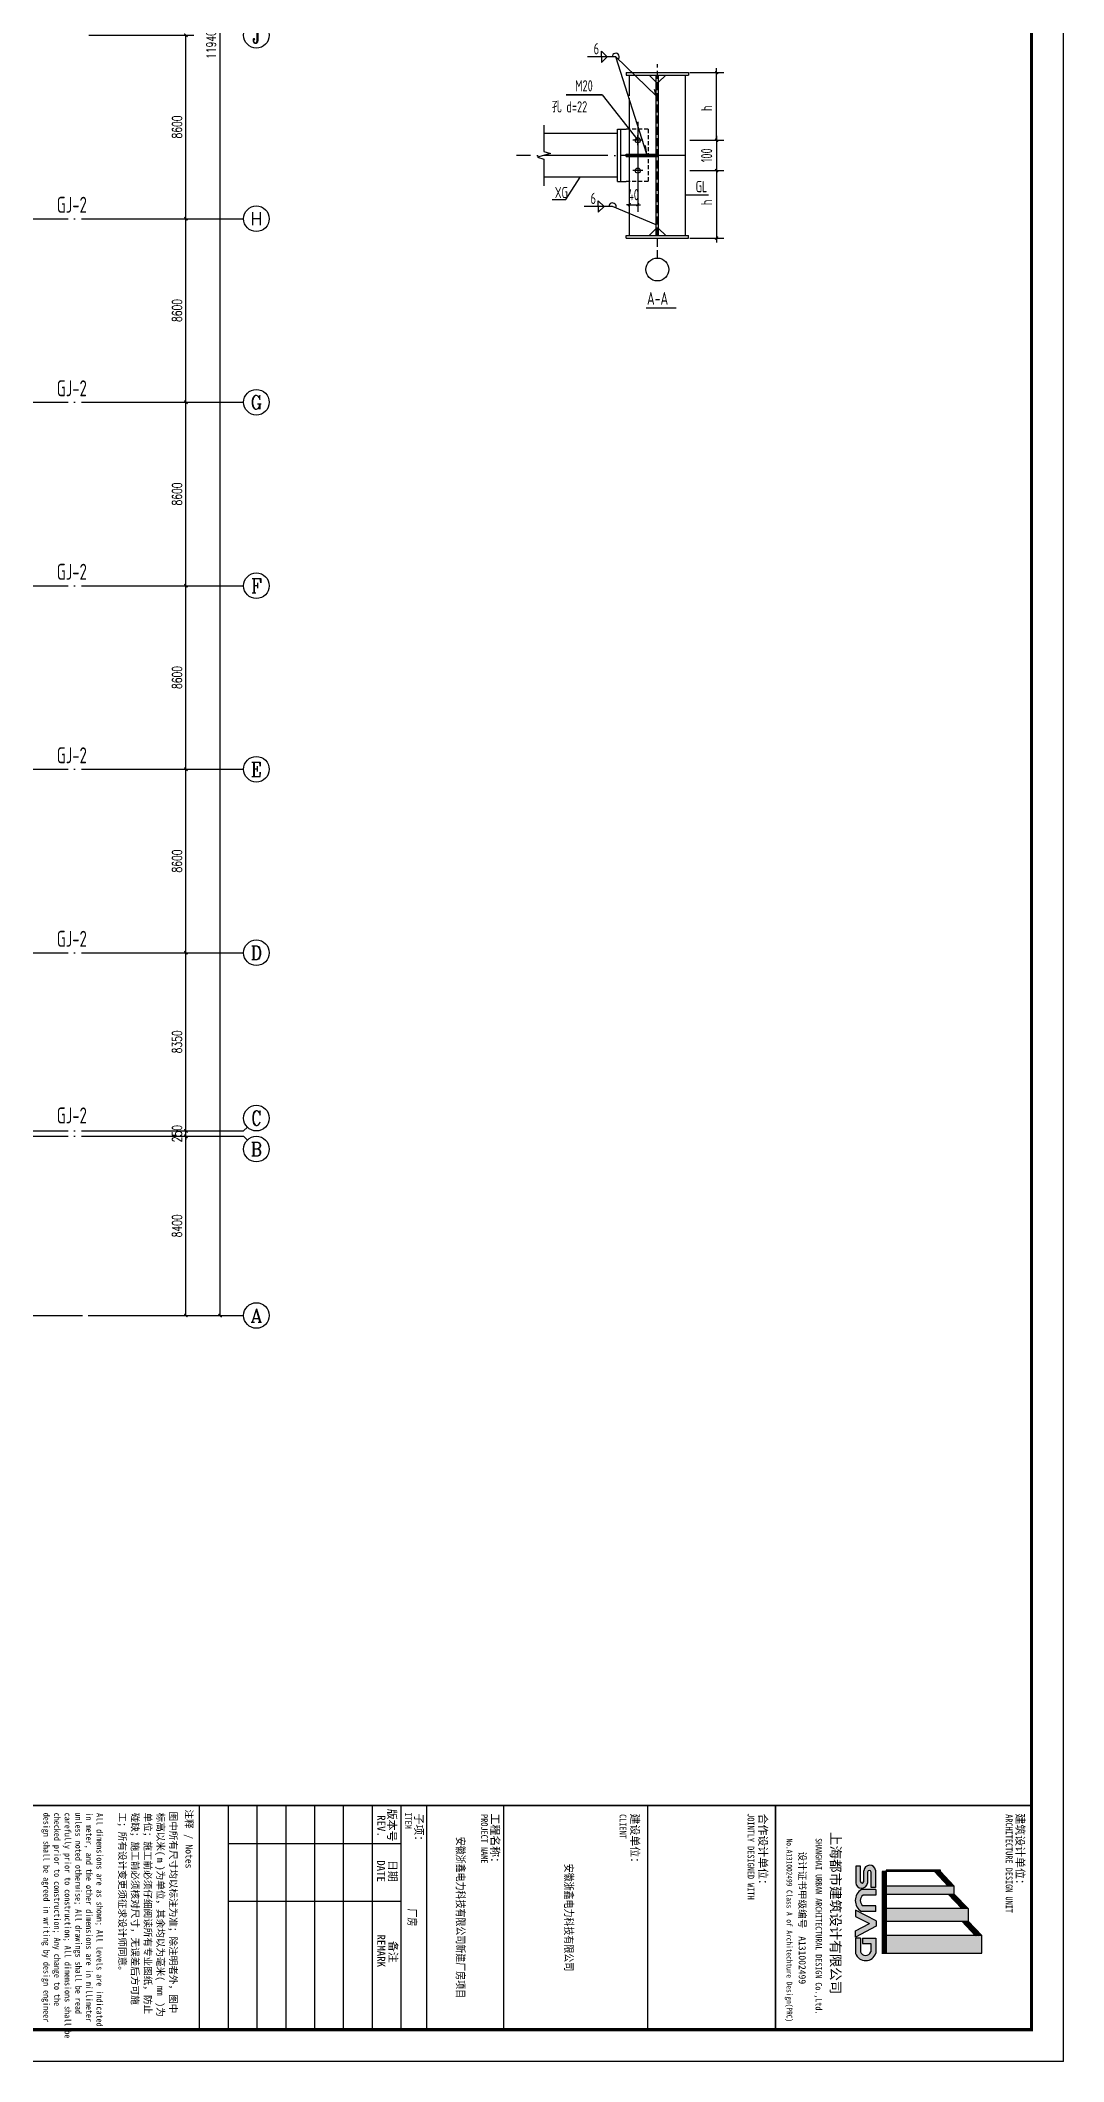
# Model space of a CAD drawing. Extents: x 899043 to 2598688, y -137197 to 211789.
# Drawn here: x 1446068 to 1494010, y 3985 to 98708 of the extents above; entities that cross this region are included whole.
import ezdxf
from ezdxf.enums import TextEntityAlignment as Align

# ---------------------------------------------------------------- set-up
doc = ezdxf.new("R2010")
doc.units = 0
doc.header["$LTSCALE"] = 1500
doc.header["$MEASUREMENT"] = 0
for name, pattern in [('DASH', [0.35, 0.25, -0.1]), ('DOTE', [2.4200000000000004, 2, -0.2, 0.02, -0.2]), ('HIDDEN2', [0.1875, 0.125, -0.0625])]:
    doc.linetypes.add(name, pattern=pattern)
for name, color, linetype in [('00-tk', 151, 'Continuous'), ('AXIS', 3, 'Continuous'), ('AXIS_TEXT', 7, 'Continuous'), ('DIM', 3, 'Continuous'), ('DOTE', 1, 'Continuous'), ('JCL', 7, 'Continuous'), ('PUB_DIM', 3, 'Continuous'), ('PUB_TEXT', 7, 'Continuous'), ('TDB_文字', 7, 'Continuous'), ('THIN', 7, 'Continuous'), ('梁__实线', 140, 'Continuous'), ('钢板', 4, 'Continuous')]:
    doc.layers.add(name, color=color, linetype=linetype)
doc.layers.add('钢板标注', color=9, linetype='Continuous', lineweight=18)
doc.styles.add('_TCH_AXIS', font='COMPLEX', dxfattribs={"bigfont": 'GBCBIG'})
doc.styles.add('_TCH_DIM_T3', font='SIMPLEX', dxfattribs={"width": 0.7058823529411765, "bigfont": 'GBCBIG'})
doc.styles.add('COMPLEX', font='COMPLEX')
doc.styles.add('DS6HT', font='simhei.ttf', dxfattribs={"width": 0.8})
doc.styles.add('H1', font='')
doc.styles.add('TSSD_Dimension', font='Tssdeng.shx', dxfattribs={"width": 0.7, "bigfont": 'hztxt.shx'})
doc.styles.get('H1').set_extended_font_data('SimSun')
doc.dimstyles.new('_TCH_ARCH&&150', dxfattribs={"dimtxt": 446.25, "dimasz": 150, "dimexe": 375, "dimexo": 450, "dimgap": 189.375, "dimtad": 1, "dimdec": 0, "dimzin": 0, "dimdsep": 46, "dimtxsty": '_TCH_DIM_T3', "dimblk": 'ARCHTICK', "dimcen": 0.09, "dimclrt": 7, "dimazin": 2, "dimtfac": 1, "dimtdec": 0, "dimtix": 1, "dimtmove": 2, "dimatfit": 3, "dimfxl": 0, "dimtolj": 1, "dimtzin": 0, "dimarcsym": 0})

# ---------------------------------------------------------------- blocks, each defined once
blk = doc.blocks.new('A$C16496DF1')
at = {"layer": '00-tk'}
h = blk.add_hatch(color=256, dxfattribs=at)
edge = h.paths.add_edge_path()
edge.add_arc((173122.0133486905, 116878.8711581866), 498.0683366664795, 288.7014113640251, 432.3606518510305)
edge.add_line((173272.9402213206, 117353.5217108121), (172565.5722436446, 117353.5217108121))
edge.add_line((172565.5722436446, 117353.5217108121), (172565.5722436446, 116725.494510998))
edge.add_line((172565.5722436446, 116725.494510998), (172811.1039363083, 116725.494510998))
edge.add_line((172811.1039363083, 116725.494510998), (172811.1039363083, 117116.9161942048))
edge.add_line((172811.1039363083, 117116.9161942048), (173211.5588803929, 117116.9161942048))
edge.add_arc((173121.6856705095, 116877.9671933845), 255.2916348958691, -72.1672284115379, 69.38777632303328, ccw=False)
edge.add_line((173199.8661415814, 116634.941201378), (172568.4930549907, 116634.941201378))
edge.add_line((172568.4930549907, 116634.941201378), (172568.4930549907, 116407.0996443819))
edge.add_line((172568.4930549907, 116407.0996443819), (173281.7121487868, 116407.0996443819))
edge = h.paths.add_edge_path()
edge.add_arc((170801.0604273123, 116979.3518533082), 588.6006660502978, 210.1327751899912, 329.8672248100088)
edge.add_line((171310.1201876383, 116683.8710510693), (171310.1201876383, 117352.6246350439))
edge.add_line((171310.1201876383, 117352.6246350439), (171058.4146023029, 117352.6246350439))
edge.add_line((171058.4146023029, 117352.6246350439), (171058.4146023029, 116755.7640437557))
edge.add_arc((170801.0604273123, 116939.6699095989), 316.3108263664485, 215.5496840978624, 324.4503159021376, ccw=False)
edge.add_line((170543.7062523216, 116755.7640437557), (170543.7062523216, 117352.6246350439))
edge.add_line((170543.7062523216, 117352.6246350439), (170292.0006669862, 117352.6246350439))
edge.add_line((170292.0006669862, 117352.6246350439), (170292.0006669862, 116683.8710510693))
edge = h.paths.add_edge_path()
edge.add_arc((169429.344027475, 117068.3455161259), 279.5690587620256, 99.4771295791525, 264.9305597506611)
edge.add_line((169404.6404590411, 116789.8700372706), (169903.7827515849, 116789.8700372706))
edge.add_arc((169903.7683802766, 116708.8672330272), 81.00280551827346, -89.98983473079062, 89.9898347307905, ccw=False)
edge.add_line((169903.7827515849, 116627.8644287838), (169195.5983391015, 116627.8644287838))
edge.add_line((169195.5983391015, 116627.8644287838), (169195.5983391015, 116410.4369373829))
edge.add_line((169195.5983391015, 116410.4369373829), (169967.7747852108, 116410.4369373829))
edge.add_arc((169943.0712167739, 116688.9124162381), 279.5690587620256, 275.0694402493389, 440.5228704208475)
edge.add_line((169989.1033534354, 116964.6657498742), (169475.0690368409, 116964.6657498742))
edge.add_arc((169475.0834081492, 117045.6685541177), 81.00280551827346, 90.0101652692095, 269.9898347307905, ccw=False)
edge.add_line((169475.0690368407, 117126.671358361), (170193.8797597245, 117126.671358361))
edge.add_line((170193.8797597245, 117126.671358361), (170193.8797597245, 117344.0988497618))
edge.add_line((170193.8797597245, 117344.0988497618), (169383.311890811, 117344.0988497618))
h.paths.add_polyline_path([(171753.1183470362, 117362.9659647661), (172009.1561000128, 117362.9659647661), (172512.0831058552, 116399.6691757772), (172217.9355684386, 116399.6691757772), (171881.1372235245, 117057.9316797029), (171544.3388786104, 116399.6691757772), (171250.1913411939, 116399.6691757772)])
at = {"layer": '00-tk', "linetype": 'Continuous'}
blk.add_line((178350, 126150.0000000001), (0, 126150.0000000001), dxfattribs=at)
at = {"layer": '00-tk'}
for p, q in [((178350, 126150.0000000001), (178350, 0)), ((166350, 124650.0000000001), (166350, 1500)), ((176850, 124650.0000000001), (176850, 1500)), ((166350, 112650.0000000001), (176850, 112650.0000000001)), ((166350, 106650.0000000001), (176850, 106650.0000000001)), ((166350, 99900.00000000012), (176850, 99900.00000000012)), ((166350, 96300.00000000012), (176850, 96300.00000000012)), ((166350, 95100.00000000012), (176850, 95100.00000000012)), ((166350, 95100.00000000012), (176850, 95100.00000000012)), ((166350, 95100.00000000012), (176850, 95100.00000000012)), ((166350, 95100.00000000012), (176850, 95100.00000000012)), ((166350, 95100.00000000012), (176850, 95100.00000000012)), ((166350, 95100.00000000012), (176850, 95100.00000000012)), ((166350, 95100.00000000012), (176850, 95100.00000000012)), ((166350, 95100.00000000012), (176850, 95100.00000000012)), ((168150, 95100.00000000012), (168150, 87000.00000000012)), ((170850, 95100.00000000012), (170850, 87000.00000000012)), ((166350, 93750.00000000012), (176850, 93750.00000000012)), ((166350, 92400.00000000012), (176850, 92400.00000000012)), ((166350, 91050.00000000012), (176850, 91050.00000000012)), ((166350, 89700.00000000012), (176850, 89700.00000000012)), ((166350, 88350.00000000012), (176850, 88350.00000000012)), ((166350, 87000.00000000012), (176850, 87000.00000000012)), ((166350, 85650.00000000012), (176850, 85650.00000000012))]:
    blk.add_line(p, q, dxfattribs=at)
at = {"layer": '00-tk', "color": 7}
for p, q in [((171773.6112773521, 121672.7179734251), (172448.1770513384, 122315.6161188998)), ((171773.6112773521, 121631.2754578388), (172448.1770513384, 122274.1736033135)), ((171773.6112773521, 121589.8329422522), (172448.1770513384, 122232.7310877269)), ((171773.6112773521, 121548.3904266659), (172449.2254631482, 122192.287766043)), ((173273.7668797234, 122315.6161188998), (172448.1770513384, 122315.6161188998)), ((172448.1770513384, 122315.6161188998), (172448.1770513384, 117836.4736395193)), ((173273.7668797234, 117832.1243215842), (173273.7668797234, 122315.8055345499)), ((170499.4722989202, 121029.995883474), (171173.8533453047, 121672.7179734251)), ((170499.4722989202, 120988.5533678877), (171173.8533453047, 121631.2754578388)), ((170499.4722989202, 120947.1108523015), (171173.8533453047, 121589.8329422522)), ((170499.4722989202, 120905.6683367149), (171173.8533453047, 121548.3904266659)), ((170499.4722989202, 120864.2258211282), (171173.8533453047, 121506.9479110793)), ((170499.4722989202, 120822.7833055416), (171173.8533453047, 121465.505395493)), ((170499.4722989202, 120781.3407899553), (171175.0864847135, 121425.2381293328)), ((170499.4722989202, 120739.8982743691), (171175.0864847135, 121383.7956137462)), ((171173.8533453047, 121672.7179734251), (171173.8533453047, 117836.4736395193)), ((171173.8533453047, 121672.7179734251), (171773.6112773521, 121672.7179734251)), ((171773.6112773521, 121506.9479110793), (172448.1770513384, 122149.846056554)), ((171773.6112773521, 121465.505395493), (172448.1770513384, 122108.4035409677)), ((171773.6112773521, 121424.0628799064), (172449.2254631482, 122067.9602192835)), ((171773.6112773521, 121382.6203643198), (172449.2254631482, 122026.5177036972)), ((171773.6112773521, 117832.1243215842), (171773.6112773521, 121672.7179734247)), ((169448.5053237425, 120386.0985440966), (169373.5053237425, 120386.0985440966)), ((169373.5053237425, 120386.0985440966), (169373.5053237425, 117836.4736395193)), ((169448.5053237425, 120386.0985440966), (170124.1195095414, 121029.9958834737)), ((169448.5053237425, 120344.65602851), (170124.1195095414, 120988.5533678874)), ((169448.5053237425, 120303.2135129233), (170124.1195095414, 120947.1108523011)), ((169448.5053237425, 120261.7709973371), (170124.1195095414, 120905.6683367145)), ((169448.5053237425, 120220.3284817508), (170124.1195095414, 120864.2258211279)), ((169448.5053237425, 120178.8859661645), (170124.1195095414, 120822.7833055416)), ((169448.5053237425, 120386.0985440966), (169448.5053237425, 117836.4736395193)), ((169449.6671683006, 120138.5507521038), (170125.2813540967, 120782.4480914809)), ((169449.6671683006, 120097.1082365175), (170125.2813540967, 120741.0055758946)), ((170499.4722989202, 121029.995883474), (170124.1195095414, 121029.9958834737)), ((170124.1195095414, 121029.995883474), (170124.1195095414, 117836.4736395193)), ((170499.4722989202, 117836.4736395193), (170499.4722989202, 121029.995883474)), ((169373.5053237425, 117836.4736395193), (169462.8779194811, 117836.4736395193)), ((169448.5053237425, 117836.4736395193), (169448.5053237425, 117656.4736395193)), ((169448.5053237425, 117806.4736395193), (173273.7668797234, 117806.4736395193)), ((169448.5053237425, 117806.4736395193), (173273.7668797234, 117806.4736395193)), ((169448.5053237425, 117776.4736395193), (173273.7668797234, 117776.4736395193)), ((169448.5053237425, 117746.4736395193), (173273.7668797234, 117746.4736395193)), ((169448.5053237425, 117716.4736395193), (173273.7668797234, 117716.4736395193)), ((169448.5053237425, 117656.4736395193), (173273.7668797234, 117656.4736395193)), ((169462.8779194811, 117836.4736395193), (173273.7668797234, 117836.4736395193)), ((170112.1195095414, 117836.4736395193), (170503.9722989202, 117836.4736395193)), ((171176.8533453075, 117836.4736395193), (171776.6112773521, 117836.4736395193)), ((172443.6770513384, 117836.4736395193), (173273.7668797234, 117836.4736395193)), ((173273.7668797234, 117626.4736395193), (173273.7668797234, 117821.4736395193))]:
    blk.add_line(p, q, dxfattribs=at)
at = {"layer": '00-tk', "const_width": 150}
blk.add_lwpolyline([(3750, 124650.0000000001), (176850, 124650.0000000001), (176850, 1500.000000000116), (3750, 1500)], close=True, dxfattribs=at)
at = {"layer": '00-tk', "const_width": 75}
for points in [[(166350, 1500), (166350, 124650.0000000001)], [(166350, 112650.0000000001), (176850, 112650.0000000001)]]:
    blk.add_lwpolyline(points, dxfattribs=at)
at = {"layer": '00-tk', "color": 7}
for points in [[(169903.7827515849, 116627.8644287838), (169195.5983391015, 116627.8644287838), (169195.5983391015, 116410.4369373829), (169967.7747852108, 116410.4369373829)], [(169383.311890811, 117344.0988497618), (170193.8797597245, 117344.0988497618), (170193.8797597245, 117126.671358361), (169475.0690368407, 117126.671358361)], [(169903.7827515849, 116789.8700372706), (169404.6404590411, 116789.8700372706)], [(169475.0690368409, 116964.6657498742), (169989.1033534354, 116964.6657498742)], [(170292.0006669862, 117352.6246350439), (170543.7062523216, 117352.6246350439), (170543.7062523216, 116755.7640437557)], [(170292.0006669862, 117352.6246350439), (170292.0006669862, 116683.8710510693)], [(171310.1201876383, 117352.6246350439), (171058.4146023029, 117352.6246350439), (171058.4146023029, 116755.7640437557)], [(171753.1183470362, 117362.9659647661), (171250.1913411939, 116399.6691757772), (171544.3388786104, 116399.6691757772), (171881.1372235245, 117057.9316797029)], [(171310.1201876383, 117352.6246350439), (171310.1201876383, 116683.8710510693)], [(171753.1183470362, 117362.9659647661), (172009.1561000128, 117362.9659647661), (172512.0831058552, 116399.6691757772), (172217.9355684386, 116399.6691757772), (171881.1372235245, 117057.9316797029)], [(172565.5722436446, 116725.494510998), (172565.5722436446, 117353.5217108121), (173272.9402213206, 117353.5217108121)], [(172565.5722436446, 116725.494510998), (172811.1039363083, 116725.494510998), (172811.1039363083, 117116.9161942048), (173211.5588803929, 117116.9161942048)], [(172568.4930549907, 116634.941201378), (173199.8661415814, 116634.941201378)], [(172568.4930549907, 116634.941201378), (172568.4930549907, 116407.0996443819), (173281.7121487868, 116407.0996443819)]]:
    blk.add_lwpolyline(points, dxfattribs=at)
for centre, radius, start, end in [((169429.344027475, 117068.3455161259), 279.5690587620256, 99.47712957914823, 264.9305597439849), ((169475.0834081492, 117045.6685541177), 81.00280551827346, 90.01016526920944, 269.9898347307906), ((169903.7683802766, 116708.8672330272), 81.00280551827346, 270.0101652692094, 89.98983473079058), ((169943.0712167739, 116688.9124162381), 279.5690587620256, 275.0694402560151, 80.52287042085177), ((170801.0604273123, 116979.3518533082), 588.6006660502978, 210.1327751912114, 329.8672248087886), ((170801.0604273123, 116939.6699095989), 316.3108263664485, 215.5496841033148, 324.4503158966853), ((173121.6856705095, 116877.9671933845), 255.2916348958691, 287.8327715884222, 69.38777632307004), ((173122.0133486905, 116878.8711581866), 498.0683366664795, 288.7014113570639, 72.36065184420822)]:
    blk.add_arc(centre, radius, start, end, dxfattribs=at)
for points in [[(171773.6112773521, 121672.7179734251), (171773.8436462665, 121631.4969181442), (172449.2254631482, 122316.6153128025), (172449.2254631482, 122275.1727972159)], [(171773.6112773521, 121589.8329422525), (171773.8436462665, 121548.6118869716), (172449.2254631482, 122233.7302816299), (172449.2254631482, 122192.2877660433)], [(172448.1770513384, 117836.4736395193), (173273.7668797234, 117836.4736395193), (172448.1770513384, 122315.6161188998), (173273.7668797234, 122315.6161188998)], [(170499.4722989202, 121029.995883474), (170499.704667829, 120988.7748281928), (171175.0864847135, 121673.8932228514), (171175.0864847135, 121632.4507072648)], [(170499.4722989202, 120947.1108523015), (170499.704667829, 120905.8897970206), (171175.0864847135, 121591.0081916789), (171175.0864847135, 121549.5656760926)], [(170499.4722989202, 120864.2258211282), (170499.704667829, 120823.0047658477), (171175.0864847135, 121508.1231605057), (171175.0864847135, 121466.6806449194)], [(170500.4017745638, 120782.2266311762), (170500.6341434726, 120741.0055758953), (171176.0159603627, 121426.1239705536), (171176.0159603627, 121384.6814549674)], [(171173.8533453047, 117836.4736395193), (171773.6112773521, 117836.4736395193), (171173.8533453047, 121672.7179734251), (171773.6112773521, 121672.7179734247)], [(171773.6112773521, 121506.9479110793), (171773.8436462665, 121465.7268557984), (172449.2254631482, 122150.8452504571), (172449.2254631482, 122109.4027348704)], [(171774.5407529958, 121424.9487211276), (171774.7731219102, 121383.7276658464), (172450.1549387947, 122068.8460605047), (172450.1549387947, 122027.4035449184)], [(169373.5053237425, 117836.4736395193), (169462.8779194811, 117836.4736395193), (169373.5053237425, 120386.0985440966), (169448.5053237425, 120386.0985440966)], [(169448.5053237425, 120386.0985440966), (169448.7376926541, 120344.8774888157), (170124.1195095414, 121029.9958834737), (170124.1195095414, 120988.5533678874)], [(169448.9700615685, 120303.6564335341), (169449.2024304774, 120262.4353782532), (170124.5842473619, 120947.5537729115), (170124.5842473619, 120906.1112573253)], [(169449.4347993918, 120221.2143229716), (169449.6671683006, 120179.9932676908), (170125.0489851879, 120865.1116623491), (170125.0489851879, 120823.6691467628)], [(169450.5966439471, 120139.436593325), (169450.8290128587, 120098.2155380438), (170126.2108297404, 120783.3339327024), (170126.210829746, 120741.8914171158)], [(170124.1195095414, 117836.4736395193), (170499.4722989202, 117836.4736395193), (170124.1195095414, 121029.9958834737), (170499.4722989202, 121029.995883474)], [(169448.5053237425, 117806.4736395193), (169448.5053237425, 117836.4736395193), (173273.7668797234, 117806.4736395193), (173273.7668797234, 117836.4736395193)], [(169448.5053237425, 117746.4736395193), (169448.5053237425, 117776.4736395193), (173273.7668797234, 117746.4736395193), (173273.7668797234, 117776.4736395193)], [(169448.5053237425, 117686.4736395193), (169448.5053237425, 117716.4736395193), (173273.7668797234, 117686.4736395193), (173273.7668797234, 117716.4736395193)], [(169448.5053237425, 117626.4736395193), (169448.5053237425, 117656.4736395193), (173273.7668797234, 117626.4736395193), (173273.7668797234, 117656.4736395193)]]:
    blk.add_solid(points, dxfattribs=at)
at = {"layer": '00-tk'}
for s, height, style, p in [('建筑设计单位：', 375, 'DS6HT', (166719.5816702479, 123927.6193819259)), ('合作设计单位：', 375, 'DS6HT', (166726.9344124189, 111877.5657161931)), ('建设单位：', 375, 'DS6HT', (166725.2788191698, 105879.464979884)), ('工程名称：', 375, 'DS6HT', (166722.0485533476, 99324.09092794359)), ('子项：', 375, 'DS6HT', (166724.0803183783, 95757.32322908612)), ('版本号', 375, 'DS6HT', (166499.291991815, 94493.11904129689)), ('日期', 375, 'DS6HT', (168899.3498214316, 94526.94950819667)), ('备注', 375, 'DS6HT', (172694.7992731389, 94546.93219525507)), ('REV.', 375, 'DS6HT', (166801.1003333582, 93999.5858641679)), ('DATE', 375, 'DS6HT', (168913.3709684797, 93985.63717643614)), ('REMARK', 375, 'DS6HT', (172391.9678665856, 93991.15786171495)), ('注释', 330.0000000000003, 'H1', (166532.7440562532, 85007.18334019347)), (' / ', 330.0000000000003, 'H1', (167471.41072292, 85007.18334019347)), ('Notes', 330.0000000000003, 'H1', (168175.4107229202, 85007.18334019347)), ('图中所有尺寸均以标注为准；除注明者外，图中', 330.0000000000003, 'H1', (166636.9105765859, 84266.70060692227)), ('标高以米(', 330.0000000000003, 'H1', (166680.9105765859, 83670.90060692234)), ('单位；施工前必须仔细阅读所有专业图纸，防止', 330.0000000000003, 'H1', (166679.0772432527, 83075.10060692241)), ('m', 330.0000000000003, 'H1', (168792.9105765859, 83670.90060692234)), (')为单位，其余均以为毫米(', 330.0000000000003, 'H1', (169176.9351332025, 83670.90060692234)), ('mm', 330.0000000000003, 'H1', (174808.9351332027, 83670.90060692234)), (')为', 330.0000000000003, 'H1', (175576.984246436, 83670.90060692234)), ('碰缺；施工前必须核对尺寸，无误差后方可施', 330.0000000000003, 'H1', (166686.4105765859, 82479.30060692225)), ('工；所有设计变更须征求设计师同意。', 330.0000000000003, 'H1', (166677.2439099194, 81883.5006069222))]:
    blk.add_text(s, height=height, dxfattribs=dict(at, style=style)).set_placement(p)
for s, height, style, width, p in [('ARCHITECTURE DESIGN UNIT', 315, 'DS6HT', 0.9, (166756.7382545611, 123443.8665632375)), ('JOINTLY DESIGNED WITH', 315, 'DS6HT', 0.9, (166711.4173264224, 111343.5494635997)), ('CLIENT', 315, 'DS6HT', 0.9, (166753.2511278223, 105347.4390988569)), ('PROJECT NAME', 315, 'DS6HT', 0.9, (166751.7836204628, 98855.98946392513)), ('ITEM', 315, 'DS6HT', 0.9, (166671.5409305161, 95285.1679002752)), ('All dimensions are as shown; All levels are indicated', 297.0000000000002, 'H1', 0.85, (166701.0772432527, 80837.53394025564)), ('in meter, and the other dimensions are in millimeter', 297.0000000000002, 'H1', 0.85, (166673.5247193782, 80340.73394025548)), ('unless noted otherwise; All drawings shall be read', 297.0000000000002, 'H1', 0.85, (166674.5376798147, 79843.93394025555)), ('carefully prior to construction; All dimensions shall be', 297.0000000000002, 'H1', 0.85, (166684.8698762674, 79342.06913807266)), ('design shall be agreed in writing by design engineer', 297.0000000000002, 'H1', 0.85, (166686.8957971407, 78348.56122538506)), ('checked prior to construction; Any change to the', 297.0000000000002, 'H1', 0.85, (166684.8698762674, 78845.36122538499))]:
    blk.add_text(s, height=height, dxfattribs=dict(at, style=style, width=width)).set_placement(p)
at = {"layer": '00-tk', "color": 7, "style": 'DS6HT'}
for s, height, p in [('上海都市建筑设计有限公司 ', 465, (167588.0022738075, 115237.2989090569)), ('设计证书甲级编号', 330, (168503.8539958578, 113743.4804440986)), ('A131002499', 330, (172477.2756054774, 113742.9788295154))]:
    blk.add_text(s, height=height, dxfattribs=at).set_placement(p)
for s, height, width, p in [('SHANGHAI URBAN ARCHITECTURAL DESIGN Co.,Ltd. ', 300, 0.8, (167878.7218145826, 114529.0937020706)), ('No.A131002499 Class A of Architechture Design(PRC)', 270, 0.78, (167902.7511720797, 113169.969144403))]:
    blk.add_text(s, height=height, dxfattribs=dict(at, width=width)).set_placement(p)
at = {"layer": '00-tk', "color": 0, "style": 'DS6HT', "width": 0.8}
for s, p in [('安徽浙鑫电力科技有限公司', (171595.375098295, 102780.7500671315)), ('安徽浙鑫电力科技有限公司新建厂房项目', (171595.375098295, 97707.59588219156)), ('厂房', (171595.375098295, 95443.05142308585))]:
    blk.add_text(s, height=375, dxfattribs=at).set_placement(p, align=Align.CENTER)
blk = doc.blocks.new('_ArchTick')
at = {"color": 0, "linetype": 'ByBlock', "const_width": 0.4}
blk.add_lwpolyline([(-0.5, -0.5), (0.5, 0.5)], dxfattribs=at)
blk = doc.blocks.new('*D208')
at = {"layer": 'AXIS', "color": 0, "lineweight": -2}
for p, q in [((1198940.493336447, -154877.4839702354), (1203865.493335469, -154877.4839702354)), ((1203490.493335469, -163277.4839639027), (1203490.493335469, -154877.4839702354)), ((1198940.493334491, -163277.4839639027), (1203865.493335469, -163277.4839639027))]:
    blk.add_line(p, q, dxfattribs=at)
at = {"layer": 'Defpoints', "color": 0}
for p in [(1198490.493336447, -154877.4839702354), (1203490.493335469, -154877.4839702354), (1198490.493334491, -163277.4839639027)]:
    blk.add_point(p, dxfattribs=at)
at = {"layer": 'AXIS', "color": 0, "lineweight": -2, "xscale": 150, "yscale": 150, "zscale": 150}
for p, rotation in [((1203490.493335469, -154877.4839702354), 90), ((1203490.493335469, -163277.4839639027), 270)]:
    blk.add_blockref('_ArchTick', p, dxfattribs=dict(at, rotation=rotation))
at = {"layer": 'AXIS', "color": 7, "insert": (1203077.993335469, -159077.4839670689), "char_height": 446.25, "attachment_point": 5, "rotation": 90, "style": '_TCH_DIM_T3'}
blk.add_mtext('\\A1;8400', dxfattribs=at)
blk = doc.blocks.new('*D209')
at = {"layer": 'AXIS', "color": 0, "lineweight": -2}
for p, q in [((1198940.493336505, -154627.4839564525), (1203865.493336476, -154627.4839564525)), ((1198940.493336447, -154877.4839702354), (1203865.493336476, -154877.4839702354)), ((1203490.493336476, -154627.4839564525), (1203490.493336476, -154477.4839564525)), ((1203490.493336476, -154877.4839702354), (1203490.493336476, -154627.4839564525)), ((1203490.493336476, -154877.4839702354), (1203490.493336476, -155027.4839702354))]:
    blk.add_line(p, q, dxfattribs=at)
at = {"layer": 'Defpoints', "color": 0}
for p in [(1198490.493336505, -154627.4839564525), (1198490.493336447, -154877.4839702354), (1203490.493336476, -154627.4839564525)]:
    blk.add_point(p, dxfattribs=at)
at = {"layer": 'AXIS', "color": 0, "lineweight": -2, "xscale": 150, "yscale": 150, "zscale": 150}
for p, rotation in [((1203490.493336476, -154627.4839564525), 270), ((1203490.493336476, -154877.4839702354), 90)]:
    blk.add_blockref('_ArchTick', p, dxfattribs=dict(at, rotation=rotation))
at = {"layer": 'AXIS', "color": 7, "insert": (1203077.993336476, -154752.4839633438), "char_height": 446.25, "attachment_point": 5, "rotation": 90, "style": '_TCH_DIM_T3'}
blk.add_mtext('\\A1;250', dxfattribs=at)
blk = doc.blocks.new('*D210')
at = {"layer": 'AXIS', "color": 0, "lineweight": -2}
for p, q in [((1198940.493338449, -146277.483969863), (1203865.493337477, -146277.483969863)), ((1203490.493337477, -154627.4839564525), (1203490.493337477, -146277.483969863)), ((1198940.493336505, -154627.4839564525), (1203865.493337477, -154627.4839564525))]:
    blk.add_line(p, q, dxfattribs=at)
at = {"layer": 'Defpoints', "color": 0}
for p in [(1198490.493338449, -146277.483969863), (1203490.493337477, -146277.483969863), (1198490.493336505, -154627.4839564525)]:
    blk.add_point(p, dxfattribs=at)
at = {"layer": 'AXIS', "color": 0, "lineweight": -2, "xscale": 150, "yscale": 150, "zscale": 150}
for p, rotation in [((1203490.493337477, -146277.483969863), 90), ((1203490.493337477, -154627.4839564525), 270)]:
    blk.add_blockref('_ArchTick', p, dxfattribs=dict(at, rotation=rotation))
at = {"layer": 'AXIS', "color": 7, "insert": (1203077.993337477, -150452.4839631576), "char_height": 446.25, "attachment_point": 5, "rotation": 90, "style": '_TCH_DIM_T3'}
blk.add_mtext('\\A1;8350', dxfattribs=at)
blk = doc.blocks.new('*D211')
at = {"layer": 'AXIS', "color": 0, "lineweight": -2}
for p, q in [((1198940.493340452, -137677.4839694908), (1203865.493339451, -137677.4839694908)), ((1203490.493339451, -146277.483969863), (1203490.493339451, -137677.4839694908)), ((1198940.493338449, -146277.483969863), (1203865.493339451, -146277.483969863))]:
    blk.add_line(p, q, dxfattribs=at)
at = {"layer": 'Defpoints', "color": 0}
for p in [(1198490.493340452, -137677.4839694908), (1203490.493339451, -137677.4839694908), (1198490.493338449, -146277.483969863)]:
    blk.add_point(p, dxfattribs=at)
at = {"layer": 'AXIS', "color": 0, "lineweight": -2, "xscale": 150, "yscale": 150, "zscale": 150}
for p, rotation in [((1203490.493339451, -137677.4839694908), 90), ((1203490.493339451, -146277.483969863), 270)]:
    blk.add_blockref('_ArchTick', p, dxfattribs=dict(at, rotation=rotation))
at = {"layer": 'AXIS', "color": 7, "insert": (1203077.993339451, -141977.4839696767), "char_height": 446.25, "attachment_point": 5, "rotation": 90, "style": '_TCH_DIM_T3'}
blk.add_mtext('\\A1;8600', dxfattribs=at)
blk = doc.blocks.new('*D212')
at = {"layer": 'AXIS', "color": 0, "lineweight": -2}
for p, q in [((1198940.493342454, -129077.4839681867), (1203865.493341453, -129077.4839681867)), ((1203490.493341453, -137677.4839694908), (1203490.493341453, -129077.4839681867)), ((1198940.493340452, -137677.4839694908), (1203865.493341453, -137677.4839694908))]:
    blk.add_line(p, q, dxfattribs=at)
at = {"layer": 'Defpoints', "color": 0}
for p in [(1198490.493342454, -129077.4839681867), (1203490.493341453, -129077.4839681867), (1198490.493340452, -137677.4839694908)]:
    blk.add_point(p, dxfattribs=at)
at = {"layer": 'AXIS', "color": 0, "lineweight": -2, "xscale": 150, "yscale": 150, "zscale": 150}
for p, rotation in [((1203490.493341453, -129077.4839681867), 90), ((1203490.493341453, -137677.4839694908), 270)]:
    blk.add_blockref('_ArchTick', p, dxfattribs=dict(at, rotation=rotation))
at = {"layer": 'AXIS', "color": 7, "insert": (1203077.993341453, -133377.4839688386), "char_height": 446.25, "attachment_point": 5, "rotation": 90, "style": '_TCH_DIM_T3'}
blk.add_mtext('\\A1;8600', dxfattribs=at)
blk = doc.blocks.new('*D213')
at = {"layer": 'AXIS', "color": 0, "lineweight": -2}
for p, q in [((1198940.493344456, -120477.4839659516), (1203865.493343455, -120477.4839659516)), ((1203490.493343455, -129077.4839681867), (1203490.493343455, -120477.4839659516)), ((1198940.493342454, -129077.4839681867), (1203865.493343455, -129077.4839681867))]:
    blk.add_line(p, q, dxfattribs=at)
at = {"layer": 'Defpoints', "color": 0}
for p in [(1198490.493344456, -120477.4839659516), (1203490.493343455, -120477.4839659516), (1198490.493342454, -129077.4839681867)]:
    blk.add_point(p, dxfattribs=at)
at = {"layer": 'AXIS', "color": 0, "lineweight": -2, "xscale": 150, "yscale": 150, "zscale": 150}
for p, rotation in [((1203490.493343455, -120477.4839659516), 90), ((1203490.493343455, -129077.4839681867), 270)]:
    blk.add_blockref('_ArchTick', p, dxfattribs=dict(at, rotation=rotation))
at = {"layer": 'AXIS', "color": 7, "insert": (1203077.993343455, -124777.483967069), "char_height": 446.25, "attachment_point": 5, "rotation": 90, "style": '_TCH_DIM_T3'}
blk.add_mtext('\\A1;8600', dxfattribs=at)
blk = doc.blocks.new('*D214')
at = {"layer": 'AXIS', "color": 0, "lineweight": -2}
for p, q in [((1198940.493346459, -111877.4839683731), (1203865.493345458, -111877.4839683731)), ((1203490.493345458, -120477.4839659516), (1203490.493345458, -111877.4839683731)), ((1198940.493344456, -120477.4839659516), (1203865.493345458, -120477.4839659516))]:
    blk.add_line(p, q, dxfattribs=at)
at = {"layer": 'Defpoints', "color": 0}
for p in [(1198490.493346459, -111877.4839683731), (1203490.493345458, -111877.4839683731), (1198490.493344456, -120477.4839659516)]:
    blk.add_point(p, dxfattribs=at)
at = {"layer": 'AXIS', "color": 0, "lineweight": -2, "xscale": 150, "yscale": 150, "zscale": 150}
for p, rotation in [((1203490.493345458, -111877.4839683731), 90), ((1203490.493345458, -120477.4839659516), 270)]:
    blk.add_blockref('_ArchTick', p, dxfattribs=dict(at, rotation=rotation))
at = {"layer": 'AXIS', "color": 7, "insert": (1203077.993345458, -116177.4839671622), "char_height": 446.25, "attachment_point": 5, "rotation": 90, "style": '_TCH_DIM_T3'}
blk.add_mtext('\\A1;8600', dxfattribs=at)
blk = doc.blocks.new('*D215')
at = {"layer": 'AXIS', "color": 0, "lineweight": -2}
for p, q in [((1198940.493348461, -103277.4839689319), (1203865.49334746, -103277.4839689319)), ((1203490.49334746, -111877.4839683731), (1203490.49334746, -103277.4839689319)), ((1198940.493346459, -111877.4839683731), (1203865.49334746, -111877.4839683731))]:
    blk.add_line(p, q, dxfattribs=at)
at = {"layer": 'Defpoints', "color": 0}
for p in [(1198490.493348461, -103277.4839689319), (1203490.49334746, -103277.4839689319), (1198490.493346459, -111877.4839683731)]:
    blk.add_point(p, dxfattribs=at)
at = {"layer": 'AXIS', "color": 0, "lineweight": -2, "xscale": 150, "yscale": 150, "zscale": 150}
for p, rotation in [((1203490.49334746, -103277.4839689319), 90), ((1203490.49334746, -111877.4839683731), 270)]:
    blk.add_blockref('_ArchTick', p, dxfattribs=dict(at, rotation=rotation))
at = {"layer": 'AXIS', "color": 7, "insert": (1203077.99334746, -107577.4839686523), "char_height": 446.25, "attachment_point": 5, "rotation": 90, "style": '_TCH_DIM_T3'}
blk.add_mtext('\\A1;8600', dxfattribs=at)
blk = doc.blocks.new('*D223')
at = {"layer": 'AXIS', "color": 0, "lineweight": -2}
for p, q in [((1198940.493362291, -43877.48396632435), (1205465.493348391, -43877.48396632435)), ((1205090.493348391, -163277.483963903), (1205090.493348391, -43877.48396632435)), ((1198940.493334491, -163277.483963903), (1205465.493348391, -163277.483963903))]:
    blk.add_line(p, q, dxfattribs=at)
at = {"layer": 'Defpoints', "color": 0}
for p in [(1198490.493362291, -43877.48396632435), (1205090.493348391, -43877.48396632435), (1198490.493334491, -163277.483963903)]:
    blk.add_point(p, dxfattribs=at)
at = {"layer": 'AXIS', "color": 0, "lineweight": -2, "xscale": 150, "yscale": 150, "zscale": 150}
for p, rotation in [((1205090.493348391, -43877.48396632435), 90), ((1205090.493348391, -163277.483963903), 270)]:
    blk.add_blockref('_ArchTick', p, dxfattribs=dict(at, rotation=rotation))
at = {"layer": 'AXIS', "color": 7, "insert": (1204677.993348391, -103577.4839651135), "char_height": 446.25, "attachment_point": 5, "rotation": 90, "style": '_TCH_DIM_T3'}
blk.add_mtext('\\A1;119400', dxfattribs=at)
blk = doc.blocks.new('_AXISO')
blk.add_circle((0, 0), 0.5)
at = {"layer": 'AXIS_TEXT', "style": 'COMPLEX', "width": 1.041666666666667}
blk.add_attdef('A', text='', height=0.56, dxfattribs=at).set_placement((-0.25, -0.28), (0.25, -0.28), align=Align.FIT)
blk = doc.blocks.new('A$C5AF141BB')
at = {"layer": 'AXIS', "color": 253, "linetype": 'DOTE'}
for p, q in [((-26941.11337640369, 51399.99999592034), (36323.17023019213, 51400.00001160204)), ((-26941.11337640369, 42799.99999592034), (36323.17023019213, 42800.00001160204)), ((-26941.11337640369, 34199.99999592034), (36323.17023019213, 34200.00001160204)), ((-26941.11337640369, 25599.99999592034), (36323.17023019213, 25600.00001160204)), ((-26941.11337640369, 16999.99999592034), (36323.17023019213, 17000.00001160204)), ((-26941.11337643419, 8649.999995920341), (36323.17023016163, 8650.000009643642)), ((-26941.11337640369, 8399.999995920341), (36323.17023019213, 8400.000009643642)), ((-26262.11751600355, 3.124354407191277e-06), (36364.30348277139, -4.326197085902095e-06))]:
    blk.add_line(p, q, dxfattribs=at)
at = {"layer": 'AXIS'}
for p, q in [((36364.30348945362, 51399.99999003723), (42364.30348950881, 51399.99998927009)), ((36364.30348838167, 42799.99999245867), (42364.30348845059, 42799.99999169153)), ((36364.30348730972, 34199.9999902235), (42364.30348739261, 34199.99998945635)), ((36364.30348623777, 25599.99998891968), (42364.30348633416, 25599.99998815253)), ((36364.30348516582, 16999.99998854715), (42364.30348527618, 16999.99998778)), ((36364.30348387733, 8649.999987303541), (42364.30348387733, 8649.999986536393)), ((42540.0394151879, 8825.735917801998), (42364.30348387733, 8649.999986536393)), ((36364.30348409386, 8399.999988174619), (42364.30348409386, 8399.999987407471)), ((42540.0394153595, 8224.26405609693), (42364.30348409386, 8399.999987407471)), ((36364.30348277139, -4.326197085902095e-06), (42364.30348277139, -5.093344952911139e-06))]:
    blk.add_line(p, q, dxfattribs=at)
ref = blk.add_blockref('_AXISO', (42964.30349056702, 59999.99998863458), dxfattribs=dict(at, xscale=1200, yscale=1200, zscale=1200))
ref.add_attrib('A', 'J', dxfattribs={"layer": 'AXIS_TEXT', "height": 744.0984896353306, "style": '_TCH_AXIS'}).set_placement((42769.42055280553, 59627.95074381691), (43159.18642832874, 59627.95074381691), align=Align.FIT)
ref = blk.add_blockref('_AXISO', (42964.30348950881, 51399.99998919337), dxfattribs=dict(at, xscale=1200, yscale=1200, zscale=1200))
ref.add_attrib('A', 'H', dxfattribs={"layer": 'AXIS_TEXT', "height": 608.2758620689656, "style": '_TCH_AXIS'}).set_placement((42674.64831709489, 51095.86205815889), (43253.95866192272, 51095.86205815889), align=Align.FIT)
ref = blk.add_blockref('_AXISO', (42964.30348845059, 42799.99999161481), dxfattribs=dict(at, xscale=1200, yscale=1200, zscale=1200))
ref.add_attrib('A', 'G', dxfattribs={"layer": 'AXIS_TEXT', "height": 637.7755459868491, "style": '_TCH_AXIS'}).set_placement((42690.97111159936, 42481.11221862139), (43237.63586530229, 42481.11221862139), align=Align.FIT)
ref = blk.add_blockref('_AXISO', (42964.30348739261, 34199.99998937963), dxfattribs=dict(at, xscale=1200, yscale=1200, zscale=1200))
ref.add_attrib('A', 'F', dxfattribs={"layer": 'AXIS_TEXT', "height": 668.1626448272989, "style": '_TCH_AXIS'}).set_placement((42709.76533698197, 33865.91866696598), (43218.84163780278, 33865.91866696598), align=Align.FIT)
ref = blk.add_blockref('_AXISO', (42964.30348633416, 25599.99998807581), dxfattribs=dict(at, xscale=1200, yscale=1200, zscale=1200))
ref.add_attrib('A', 'E', dxfattribs={"layer": 'AXIS_TEXT', "height": 668.1626448272989, "style": '_TCH_AXIS'}).set_placement((42709.76533592399, 25265.91866566218), (43218.84163674479, 25265.91866566218), align=Align.FIT)
ref = blk.add_blockref('_AXISO', (42964.30348527618, 16999.99998770328), dxfattribs=dict(at, xscale=1200, yscale=1200, zscale=1200))
ref.add_attrib('A', 'D', dxfattribs={"layer": 'AXIS_TEXT', "height": 652.8856913942878, "style": '_TCH_AXIS'}).set_placement((42700.04022923554, 16673.55714200615), (43228.56674131658, 16673.55714200615), align=Align.FIT)
ref = blk.add_blockref('_AXISO', (42964.30348395417, 9249.999986459676), dxfattribs=dict(at, xscale=1200, yscale=1200, zscale=1200))
ref.add_attrib('A', 'C', dxfattribs={"layer": 'AXIS_TEXT', "height": 683.5361158136574, "style": '_TCH_AXIS'}).set_placement((42720.18344259216, 8908.23192855285), (43208.42352531618, 8908.23192855285), align=Align.FIT)
ref = blk.add_blockref('_AXISO', (42964.30348401703, 7799.999987330753), dxfattribs=dict(at, xscale=1200, yscale=1200, zscale=1200))
ref.add_attrib('A', 'B', dxfattribs={"layer": 'AXIS_TEXT', "height": 652.8856913942878, "style": '_TCH_AXIS'}).set_placement((42700.04022797663, 7473.557141633617), (43228.56674005743, 7473.557141633617), align=Align.FIT)
ref = blk.add_blockref('_AXISO', (42964.30348277139, -5.170062649995089e-06), dxfattribs=dict(at, xscale=1200, yscale=1200, zscale=1200))
ref.add_attrib('A', 'A', dxfattribs={"layer": 'AXIS_TEXT', "height": 637.7755459868491, "style": '_TCH_AXIS'}).set_placement((42690.97110591992, -318.8877781634801), (43237.63585962285, -318.8877781634801), align=Align.FIT)
for p1, p2, distance, picture, middle in [((34661.09827775322, 2.193119144067168e-06), (34661.0983055532, 119399.9999997717), -6599.999986100011, '*D223', (40848.59829165321, 59700.00000098262)), ((34661.09828972071, 51399.999997723), (34661.09829172306, 59999.99999716421), -4999.999998998836, '*D215', (39248.59829072189, 55699.9999974438)), ((34661.09828771837, 42800.0000001445), (34661.09828972071, 51399.999997723), -4999.9999989988355, '*D214', (39248.59828871954, 47099.99999893394)), ((34661.09828571603, 34199.99999790938), (34661.09828771837, 42800.0000001445), -4999.999998998828, '*D213', (39248.5982867172, 38499.99999902713)), ((34661.09828371368, 25599.9999966053), (34661.09828571603, 34199.99999790938), -4999.9999989988355, '*D212', (39248.59828471486, 29899.99999725752)), ((34661.09828171134, 16999.99999623312), (34661.09828371368, 25599.9999966053), -4999.999998998828, '*D211', (39248.59828271251, 21299.99999641938)), ((34661.0982797672, 8650.000009643583), (34661.09828171134, 16999.99999623312), -4999.999999027932, '*D210', (39248.59828073927, 12825.00000293853)), ((34661.098279709, 8399.999995860708), (34661.0982797672, 8650.000009643583), -4999.999999970903, '*D209', (39248.5982797381, 8525.00000275232)), ((34661.09827775322, 2.193410182371736e-06), (34661.098279709, 8399.999995860708), -4999.999999022111, '*D208', (39248.59827873111, 4199.999999027234))]:
    dim = blk.add_aligned_dim(p1=p1, p2=p2, distance=distance, dimstyle='_TCH_ARCH&&150', dxfattribs=at)
    dim.commit()
    dim.dimension.update_dxf_attribs({"geometry": picture, "text_midpoint": middle, "insert": (-1163829.395056738, 163277.4839660961)})

msp = doc.modelspace()

# ---------------------------------------------------------------- linework, layer by layer
at = {"layer": '00-tk'}
msp.add_line((1492510.009623146, 15985.36696235615), (1369360.009623146, 15985.36696235615), dxfattribs=at)
at = {"layer": '00-tk', "const_width": 75}
msp.add_lwpolyline([(1369360.009623146, 15985.36696235615), (1492510.009623146, 15985.36696235615)], dxfattribs=at)
at = {"layer": 'AXIS'}
msp.add_circle((1474976.580368707, 87971.92791433848), 536.3867202355203, dxfattribs=at)
at = {"layer": 'DIM'}
for p, q in [((1473025.532554587, 97937.03916701779), (1471695.852213381, 97937.03916701779)), ((1472355.049154292, 97937.03916701779), (1472355.049154292, 98205.23252713558)), ((1472623.24251441, 97937.03916701779), (1472355.049154292, 98205.23252713558)), ((1472355.049154292, 97937.03916701779), (1472355.049154292, 97668.84580690012)), ((1472623.24251441, 97937.03916701779), (1472355.049154292, 97668.84580690012)), ((1474486.34283286, 93374.3081277457), (1473025.532554587, 97937.03916701779)), ((1473025.532554587, 97937.03916701779), (1474922.941696683, 96113.22898892866)), ((1470701.327548941, 96162.63733352488), (1472395.734720812, 96162.63733352488)), ((1472395.734720812, 96162.63733352488), (1470701.327548944, 96162.63733352505)), ((1472395.734720812, 96162.63733352488), (1474058.018110309, 94031.38186003407)), ((1474922.94169668, 96113.22898892901), (1474840.535136407, 96402.85120595398)), ((1474486.34283286, 93374.3081277457), (1474424.923072553, 93787.82043930673)), ((1470684.394989166, 91254.68324101245), (1471366.280522796, 92293.18856497383)), ((1470044.22602907, 91254.68324101245), (1470684.394989166, 91254.68324101245)), ((1472476.33553402, 90922.36169309664), (1472208.142173902, 91190.55505321448)), ((1472208.142173902, 90922.36169309664), (1472208.142173902, 91190.55505321448)), ((1476290.727833284, 91474.84677985136), (1477376.162831118, 91474.84677985136)), ((1472878.625574196, 90922.36169309664), (1471548.945232991, 90922.36169309664)), ((1472476.33553402, 90922.36169309664), (1472208.142173902, 90654.1683329792)), ((1472208.142173902, 90922.36169309664), (1472208.142173902, 90654.1683329792)), ((1474922.941696683, 90060.98758823035), (1472878.625574196, 90922.36169309664))]:
    msp.add_line(p, q, dxfattribs=at)
for centre, start in [((1473025.532554587, 97937.03916701779), 311.5876667430694), ((1472878.625574196, 90922.36169309664), 337.1518392904328)]:
    msp.add_arc(centre, 167.6208500736001, start, 180.00000500258, dxfattribs=at)
at = {"layer": 'DOTE', "color": 251, "linetype": 'DOTE'}
for p, q in [((1474058.018110309, 94897.94673471292), (1474058.0181103, 91928.59040243615)), ((1476290.727833284, 93320.66945572238), (1468370.804065605, 93320.66945572238))]:
    msp.add_line(p, q, dxfattribs=at)
at = {"layer": 'JCL', "linetype": 'Continuous', "ltscale": 2}
for p, q in [((1473509.666683882, 93267.03078369884), (1473509.666683882, 93374.3081277457)), ((1473509.666683882, 93374.3081277457), (1474922.941696683, 93374.3081277457)), ((1473509.666683882, 93267.03078369884), (1474922.941696683, 93267.03078369884))]:
    msp.add_line(p, q, dxfattribs=at)
at = {"layer": 'PUB_DIM'}
for p, q in [((1476503.876218072, 97199.8191804394), (1478089.278705677, 97199.8191804394)), ((1477754.037005529, 95912.08396884118), (1477754.037005529, 97400.96420052787)), ((1477754.037005529, 94031.38186003407), (1477754.037005529, 96314.37400901777)), ((1476503.876218065, 94031.38186003407), (1478089.278705677, 94031.38186003407)), ((1476503.876218065, 94031.38186003407), (1478089.278705677, 94031.38186003407)), ((1477754.037005529, 94232.52688012255), (1477754.03700553, 92408.8120313217)), ((1473662.432904123, 91928.59040243615), (1473662.432904123, 90675.26338157261)), ((1474058.018110303, 91928.59040243615), (1474058.018110303, 90675.26338157261)), ((1476503.876218072, 92609.95705141017), (1478089.278705677, 92609.95705141017)), ((1477754.037005529, 92609.95705141017), (1477754.037005529, 90326.96490242658)), ((1473662.432904123, 91010.50508172018), (1473528.336224065, 91010.50508172018)), ((1473662.432904123, 91010.50508172018), (1474058.018110303, 91010.50508172018)), ((1474058.018110303, 91010.50508172018), (1474192.114790363, 91010.50508172018)), ((1477754.037005529, 90729.25494260312), (1477754.037005529, 89240.37471091648)), ((1476503.876218072, 89441.51973100484), (1478089.278705677, 89441.51973100484))]:
    msp.add_line(p, q, dxfattribs=at)
at = {"layer": 'PUB_TEXT'}
msp.add_line((1474449.299330471, 86168.37237187877), (1475858.248339096, 86168.37237187877), dxfattribs=at)
at = {"layer": 'THIN'}
msp.add_lwpolyline([(1469664.027129845, 94741.70042647171), (1469664.027129842, 93503.38913572254), (1469973.245049841, 93405.00161572202), (1469354.809209841, 93236.33729572361), (1469664.027129842, 93137.94977572252), (1469664.027129838, 91899.63848497393)], dxfattribs=at)
at = {"layer": '梁__实线', "linetype": 'DASH'}
msp.add_line((1474976.580368707, 88508.31463457382), (1474976.580368707, 97602.10922061605), dxfattribs=at)
at = {"layer": '梁__实线'}
for p, q in [((1473514.926556065, 97199.8191804394), (1473514.926556065, 97079.1321683866)), ((1473514.926556065, 97199.81918043923), (1476438.234181348, 97199.81918043923)), ((1473514.926556065, 97079.1321683866), (1476438.234181348, 97079.1321683866)), ((1473662.432904126, 97079.1321683866), (1473662.432904129, 96113.2289889279)), ((1474587.699996536, 97079.1321683866), (1474922.941696683, 96743.89046823914)), ((1474922.941696683, 89562.20674305764), (1474922.941696683, 97079.1321683866)), ((1475030.219040731, 89562.20674305764), (1475030.219040731, 97079.1321683866)), ((1475365.460740878, 97079.1321683866), (1475030.219040731, 96743.89046823914)), ((1476290.727833284, 89562.20674305764), (1476290.727833284, 97079.1321683866)), ((1476438.234181348, 97199.8191804394), (1476438.234181348, 97079.1321683866)), ((1473662.432904129, 96005.9516448811), (1473662.432904126, 89562.20674305764)), ((1473514.926556065, 89441.51973100484), (1473514.926556065, 89562.20674305764)), ((1473514.926556065, 89562.20674305764), (1476438.234181348, 89562.20674305764)), ((1473514.926556065, 89441.51973100484), (1476438.234181348, 89441.51973100484)), ((1474587.699996536, 89562.20674305764), (1474922.941696683, 89897.44844320475)), ((1475365.460740878, 89562.20674305764), (1475030.219040731, 89897.44844320475)), ((1476438.234181348, 89441.51973100484), (1476438.234181348, 89562.20674305764))]:
    msp.add_line(p, q, dxfattribs=at)
at = {"layer": '钢板', "color": 4}
for p, q in [((1473105.931681888, 94348.15034647117), (1469664.027129844, 94348.15034647187)), ((1473105.931681882, 92092.04354488489), (1473105.931681888, 94549.29536655964)), ((1473105.931681888, 94549.29536655964), (1473514.926556067, 94549.29536655918)), ((1473266.847697953, 92092.04354488489), (1473266.847697958, 94549.29536655964)), ((1474290.972110318, 94031.38186003407), (1473825.064110299, 94031.38186003407)), ((1474058.018110306, 93798.42786002485), (1474058.018110306, 94264.33586004359)), ((1474058.018110304, 92923.75992551976), (1474058.018110301, 92296.15417730057)), ((1473105.931681882, 92293.18856497307), (1469664.027129838, 92293.18856497383)), ((1473105.931681882, 92092.04354488489), (1473514.926556062, 92092.04354488489)), ((1474290.972110313, 92609.95705141017), (1473825.064110294, 92609.95705141017))]:
    msp.add_line(p, q, dxfattribs=at)
at = {"layer": '钢板', "color": 4, "linetype": 'HIDDEN2'}
for p, q in [((1474546.013144132, 94549.29536655964), (1473514.926556067, 94549.29536655918)), ((1474546.013144132, 94549.29536655964), (1474546.013144126, 92092.04354488489)), ((1474546.013144126, 92092.04354488489), (1473514.926556062, 92092.04354488489))]:
    msp.add_line(p, q, dxfattribs=at)
at = {"layer": '钢板', "color": 4}
for centre in [(1474058.018110306, 94031.38186003407), (1474058.0181103, 92609.95705141017)]:
    msp.add_circle(centre, 120.6870120529921, dxfattribs=at)

# ---------------------------------------------------------------- block references
at = {"layer": 'AXIS'}
msp.add_blockref('A$C5AF141BB', (1413223.273924994, 38950.61452289837), dxfattribs=at)
at = {"layer": 'PUB_DIM'}
for p, xscale, yscale, zscale, rotation in [((1477754.037005529, 97199.8191804394), 134.0966800589231, 134.0966800589231, 134.0966800589113, 90), ((1477754.037005529, 94031.38186003407), 134.0966800589231, 134.0966800589231, 134.0966800589113, 270), ((1477754.037005529, 94031.38186003407), 134.0966800589231, 134.0966800589231, 134.0966800589113, 90), ((1477754.03700553, 92609.95705141017), 134.0966800589231, 134.0966800589231, 134.0966800589113, 270), ((1474058.018110303, 91010.50508172018), 134.096680058632, 134.0966800585156, 134.0966800585447, 180), ((1477754.037005529, 89441.51973100484), -134.0966800589231, 134.0966800589231, 134.0966800588801, 90)]:
    msp.add_blockref('_ArchTick', p, dxfattribs=dict(at, xscale=xscale, yscale=yscale, zscale=zscale, rotation=rotation))
at = {"layer": 'PUB_DIM', "xscale": 134.096680058632, "yscale": 134.0966800585156, "zscale": 134.0966800585447}
msp.add_blockref('_ArchTick', (1473662.432904123, 91010.50508172018), dxfattribs=at)
at = {"layer": '钢板标注', "color": 2, "linetype": 'ByBlock', "rotation": 270}
msp.add_blockref('A$C16496DF1', (1367860.009623146, 182335.3669623561), dxfattribs=at)

# ---------------------------------------------------------------- texts
at = {"layer": 'DIM', "color": 7, "style": 'TSSD_Dimension', "width": 0.7}
for s, p in [('6', (1471992.990573516, 98057.72638368601)), ('M20', (1471127.453053403, 96318.49548960262)), ('孔 d=22', (1470031.934614878, 95332.43058607064)), ('GL', (1476769.629000282, 91594.52806680388)), ('XG', (1470172.514881363, 91315.84138460719)), ('6', (1471846.083593126, 91043.04890976491))]:
    msp.add_text(s, height=525, dxfattribs=at).set_placement(p)
at = {"layer": 'PUB_DIM', "color": 7, "char_height": 525, "attachment_point": 5, "rotation": 90, "style": 'TSSD_Dimension'}
for s, insert in [('h', (1477284.698625324, 95525.98732474999)), ('100', (1477284.698625324, 93320.6694557232)), ('h', (1477284.698625324, 91115.35158669384))]:
    msp.add_mtext(s, dxfattribs=dict(at, insert=insert))
at = {"layer": 'PUB_DIM', "color": 7, "insert": (1473860.225507214, 91479.84346192627), "char_height": 525, "attachment_point": 5, "style": 'TSSD_Dimension'}
msp.add_mtext('\\A1;40', dxfattribs=at)
at = {"layer": 'PUB_TEXT', "color": 7, "style": 'TSSD_Dimension', "width": 0.7}
msp.add_text('A-A', height=600, dxfattribs=at).set_placement((1474489.549167704, 86317.93315681949))
at = {"layer": 'TDB_文字', "color": 7, "style": 'TSSD_Dimension', "width": 0.7}
for p in [(1446833.272758838, 90630.02817413391), (1446833.272764846, 82030.02817655541), (1446833.272764846, 73430.0281743203), (1446833.272764846, 64830.02817301621), (1446833.272764846, 56230.02817264403), (1446833.272764846, 47952.52817227162)]:
    msp.add_text('GJ-2', height=750, dxfattribs=at).set_placement(p)

doc.saveas('drawing.dxf')
